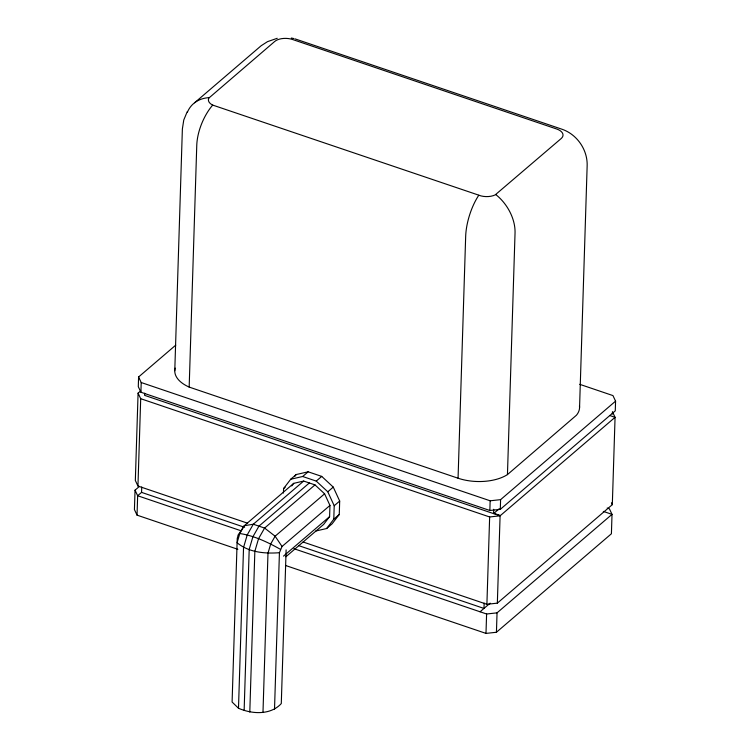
<?xml version="1.0" encoding="UTF-8"?>
<svg xmlns="http://www.w3.org/2000/svg" width="750" height="750" viewBox="0 0 750 750"><rect width="100%" height="100%" fill="white"/><g stroke="black" fill="none" stroke-linecap="round" stroke-linejoin="round"><path stroke-width="1.12" d="M139.462 486.384L135.037 490.172L134.428 509.578L137.044 515.147L237.844 549.309M140.738 390.863L138.084 393.141L135.338 480.469L137.953 486.038L247.659 523.219M175.744 345.141L138.591 376.969L138.291 386.672L140.906 392.231L489.853 510.497L500.297 509.353L615.272 410.85L615.572 401.147L612.956 395.587L579.731 384.319M137.044 515.147L137.653 495.741L135.037 490.172M137.953 486.038L140.7 398.7L138.084 393.141M140.906 392.231L141.206 382.528L138.591 376.969M240.712 530.662L137.653 495.741L141.562 492.384L141.731 486.994M144.684 393.197L144.609 395.353L500.091 515.822L615.066 417.319L612.45 411.759L612.375 414.084M174.778 370.706L182.372 129L183.769 119.981L187.238 111.666M579.459 405.891A38.128 20.091 1.8 0 1 576.413 415.247L507.45 474.6A38.072 20.062 1.8 0 1 458.062 478.219L189.169 387.084L196.762 145.378A37.425 18.525 -67.5 0 1 212.691 105.103L212.034 104.766A13.003 6.853 1.8 0 1 208.884 98.044L274.716 41.466A13.05 6.881 1.8 0 1 292.613 39.516L556.688 129.009A13.05 6.881 1.8 0 1 561.169 138.553L495.216 194.878A13.003 6.853 1.8 0 1 481.003 195.919L212.681 105.084M286.116 549.891L281.288 703.575C270.572 715.322 252 714.188 238.491 708.253L243.544 547.472L247.238 534.862L253.294 524.231L303.684 481.059L314.991 484.894L324.6 493.809L329.953 505.434L329.597 516.628L323.644 524.419L285.9 556.753M244.144 710.166L249.197 549.384L252.891 536.775L258.947 526.144L309.337 482.972M249.797 712.087L254.85 551.297L258.544 538.697L264.6 528.066L314.991 484.894M262.978 712.5L267.984 553.219L270.694 543.984L275.119 536.203L324.6 493.809M274.509 709.387L279.431 552.703L282.037 546.478L329.953 505.434M283.434 493.059L283.575 488.578L290.719 479.231L296.203 474.544L308.156 471.806L321.731 476.4L333.263 487.106L339.684 501.047L339.262 514.491L332.109 523.828L326.634 528.525L315.759 531.019M326.634 528.525L333.788 519.188L334.209 505.744L327.787 491.794L316.247 481.097L302.681 476.494L290.719 479.231M458.062 478.219L465.666 236.503A37.406 14.991 -72.5 0 1 478.762 195.262M484.153 603.038L483.984 608.428L298.922 545.709M607.191 508.041L609.403 508.791L612.019 514.359L611.409 533.766L496.434 632.259L485.991 633.403L486.6 613.997L293.897 548.691M609.628 415.481L615.066 417.319L612.319 504.656L497.344 603.15L486.9 604.294L489.647 516.966L140.7 398.7M489.853 510.497L490.153 500.794L141.206 382.528M493.697 509.297L493.566 513.609L499.237 508.753M496.434 632.259L497.044 612.853L612.019 514.359L603.309 511.406M497.344 603.15L500.091 515.822L489.647 516.966M500.297 509.353L500.597 499.65L615.572 401.147M507.45 474.6L515.044 232.894A37.425 25.856 55.5 0 0 495.797 194.578M579.553 407.653L587.147 165.938C587.766 149.953 577.163 134.447 562.041 129.253L294.984 38.859M303.684 481.059L293.709 483.347L244.228 525.741L238.228 535.022L237.234 538.397L232.097 702.028L238.491 708.253M294.9 476.241L296.203 474.544M291.731 485.934L293.709 483.347M238.228 535.022L239.803 533.522L244.228 525.741L253.294 524.231L264.6 528.066L275.119 536.203L282.037 546.478M194.588 102.769L261.188 45.712L267.516 41.644L277.238 38.297M283.575 488.578L285.141 487.238M302.681 476.494L308.156 471.806M316.247 481.097L321.731 476.4M327.787 491.794L333.263 487.106M334.209 505.744L339.684 501.047M283.509 556.125L329.597 516.628M333.788 519.188L339.262 514.491M480.066 611.784L490.172 603.131M490.153 500.794L500.597 499.65M486.6 613.997L497.044 612.853M279.431 552.703C264.938 553.847 248.644 552.422 237.094 542.747L239.803 533.522C254.278 535.744 267.759 542.203 280.425 549.328M291.309 38.025L293.775 38.541M493.903 513.319L500.428 515.531M303.066 541.997L486.9 604.294M141.562 492.384L244.622 527.306M285.478 565.453L485.991 633.403M611.447 502.8L612.319 504.656M187.406 112.2A37.425 28.969 42.5 0 1 209.184 97.641M189.169 387.084A38.072 20.062 1.8 0 1 175.191 368.1"/></g></svg>
